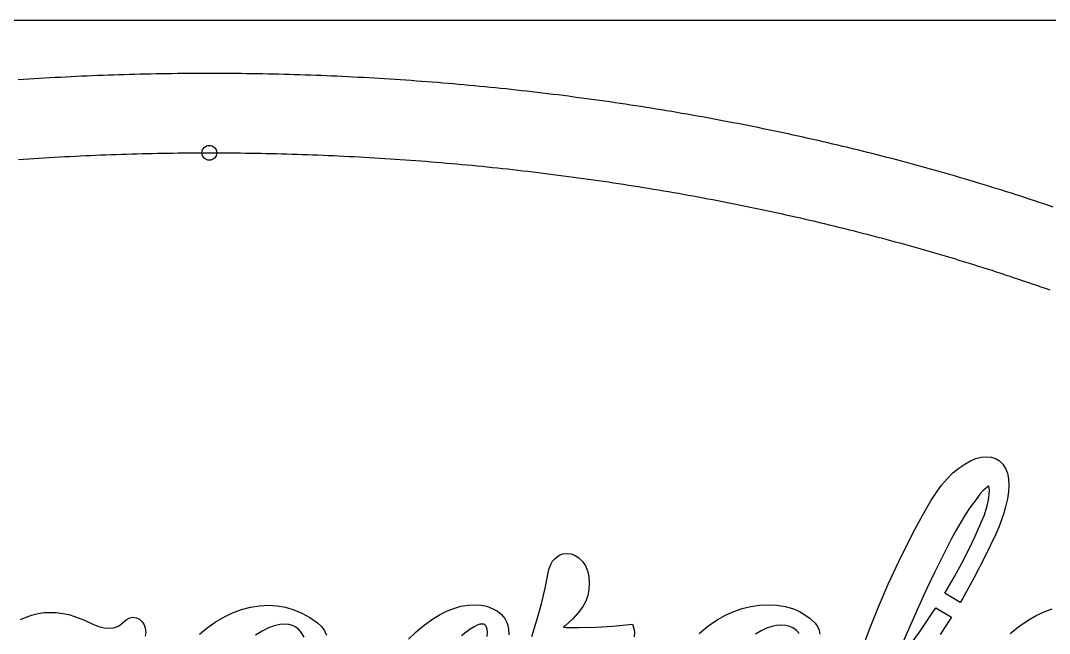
# Model space of a CAD drawing. Header units: inches. Extents: x 0 to 18, y 0 to 10.
# Drawn here: x 8.108 to 12.968, y 7.104 to 10 of the extents above; entities that cross this region are included whole.
import ezdxf

# ---------------------------------------------------------------- set-up
doc = ezdxf.new("R2010")
doc.units = ezdxf.units.IN
doc.header["$MEASUREMENT"] = 0
for name, color, linetype in [('CUT_INSIDE', 1, 'Continuous'), ('CUT_OUTSIDE', 5, 'Continuous'), ('ENGRAVE_BORDER', 3, 'Continuous'), ('REFERENCE_SHEET', 8, 'Continuous')]:
    doc.layers.add(name, color=color, linetype=linetype)

msp = doc.modelspace()

# ---------------------------------------------------------------- linework, layer by layer
at = {"layer": 'CUT_INSIDE'}
for points in [[(12.086, 7.0387), (12.1164, 7.1198), (12.1601, 7.2288), (12.2067, 7.3367), (12.2562, 7.4434), (12.2943, 7.521), (12.3323, 7.5946), (12.3701, 7.6642), (12.4079, 7.7298), (12.4324, 7.7688), (12.4579, 7.8039), (12.4843, 7.8351), (12.5115, 7.8623), (12.5397, 7.8853), (12.5676, 7.9043), (12.5943, 7.9191), (12.6201, 7.9299), (12.6451, 7.9366), (12.6692, 7.9389), (12.6921, 7.9367), (12.713, 7.9301), (12.7316, 7.9189), (12.7475, 7.9033), (12.7601, 7.8837), (12.7689, 7.8604), (12.7739, 7.8339), (12.7756, 7.8041), (12.7739, 7.7733), (12.769, 7.7394), (12.7609, 7.7022), (12.7523, 7.672), (12.7413, 7.6399), (12.7279, 7.6061), (12.7122, 7.5705), (12.6647, 7.4694), (12.6127, 7.3683), (12.5564, 7.2672), (12.5459, 7.2497), (12.4729, 7.2935), (12.5173, 7.3695), (12.5536, 7.436), (12.5869, 7.5007), (12.6171, 7.5636), (12.6442, 7.6246), (12.6603, 7.6643), (12.6731, 7.7075), (12.6793, 7.7357), (12.683, 7.7602), (12.6842, 7.7808), (12.6832, 7.7938), (12.6813, 7.8003), (12.6806, 7.8001), (12.6733, 7.7955), (12.6621, 7.786), (12.6518, 7.7755), (12.6397, 7.7614), (12.6257, 7.7437), (12.6099, 7.7225), (12.5902, 7.6952), (12.5699, 7.6643), (12.5487, 7.6296), (12.5268, 7.5912), (12.5041, 7.549), (12.4654, 7.4736), (12.4264, 7.3947), (12.387, 7.3123), (12.3487, 7.2292), (12.3127, 7.1482), (12.2789, 7.0691)], [(10.5223, 7.0899), (10.546, 7.1663), (10.568, 7.2435), (10.5859, 7.3176), (10.5999, 7.3896), (10.6049, 7.4102), (10.612, 7.4288), (10.6213, 7.445), (10.6329, 7.4585), (10.6498, 7.4714), (10.6682, 7.4795), (10.6877, 7.4823), (10.7081, 7.4798), (10.7274, 7.4724), (10.7453, 7.4605), (10.762, 7.4443), (10.7762, 7.4238), (10.7863, 7.3997), (10.7922, 7.3725), (10.7941, 7.3423), (10.7923, 7.3122), (10.7868, 7.2837), (10.7775, 7.2568), (10.7646, 7.2316), (10.748, 7.2084), (10.7164, 7.1734), (10.6807, 7.1399), (10.6725, 7.1333), (10.686, 7.1326), (10.7152, 7.1316), (10.7471, 7.1313), (10.827, 7.133), (10.9063, 7.1381), (10.9988, 7.1481), (11.0067, 7.1205), (11.0083, 7.1081), (11.0069, 7.0877)], [(8.1075, 7.1691), (8.134, 7.1814), (8.1602, 7.19), (8.1921, 7.1975), (8.2201, 7.202), (8.2443, 7.2035), (8.277, 7.2024), (8.3077, 7.1988), (8.3366, 7.1929), (8.3634, 7.1846), (8.411, 7.1658), (8.4534, 7.1468), (8.4785, 7.1366), (8.5024, 7.1307), (8.5259, 7.1287), (8.5462, 7.1302), (8.5628, 7.1343), (8.5759, 7.1407), (8.5871, 7.1503), (8.5988, 7.1619), (8.6115, 7.1716), (8.625, 7.1781), (8.6391, 7.1805), (8.6556, 7.178), (8.6703, 7.1707), (8.6826, 7.1591), (8.692, 7.1446), (8.6975, 7.1281), (8.6992, 7.11), (8.697, 7.0906)], [(8.9532, 7.1008), (8.9893, 7.1305), (9.0274, 7.1572), (9.0677, 7.181), (9.1094, 7.2011), (9.1513, 7.2168), (9.1937, 7.2281), (9.2363, 7.2348), (9.2792, 7.2371), (9.3201, 7.2348), (9.3602, 7.2278), (9.3994, 7.2161), (9.4375, 7.1999), (9.4747, 7.1791), (9.5111, 7.1535), (9.5299, 7.136), (9.544, 7.1168), (9.5529, 7.096)], [(9.941, 7.0761), (9.9769, 7.1109), (10.0143, 7.1426), (10.0532, 7.1711), (10.0866, 7.1919), (10.1202, 7.209), (10.1541, 7.2224), (10.1882, 7.232), (10.2225, 7.2377), (10.2571, 7.2397), (10.2836, 7.2377), (10.3099, 7.2319), (10.3356, 7.2223), (10.3611, 7.2087), (10.3804, 7.1937), (10.3958, 7.1745), (10.4066, 7.1517), (10.4129, 7.1259), (10.4149, 7.0972)], [(11.3126, 7.1038), (11.3548, 7.1374), (11.3991, 7.1676), (11.4376, 7.1895), (11.4767, 7.2075), (11.5165, 7.2216), (11.557, 7.2316), (11.5981, 7.2376), (11.6399, 7.2397), (11.6806, 7.2374), (11.7203, 7.2307), (11.7588, 7.2194), (11.7868, 7.2074), (11.8131, 7.1922), (11.8377, 7.1737), (11.8606, 7.1519), (11.8727, 7.1368), (11.8804, 7.1191), (11.8829, 7.1004)], [(12.3104, 7.05), (12.3543, 7.1103), (12.4112, 7.1944), (12.4307, 7.2255), (12.5047, 7.1811), (12.4958, 7.1661), (12.4518, 7.0992)], [(12.7823, 7.1035), (12.8237, 7.1366), (12.8671, 7.1662), (12.9046, 7.1878), (12.9427, 7.2055), (12.9813, 7.2193)], [(9.4472, 7.0867), (9.4354, 7.1062), (9.4223, 7.1217), (9.4081, 7.1334), (9.3926, 7.1416), (9.3755, 7.1466), (9.3565, 7.1482), (9.3325, 7.1462), (9.3067, 7.1401), (9.2791, 7.1297), (9.2496, 7.1148), (9.2184, 7.0955)], [(10.3118, 7.0892), (10.3131, 7.1076), (10.3122, 7.1225), (10.3095, 7.1334), (10.3058, 7.1405), (10.3016, 7.1446), (10.2961, 7.1472), (10.2879, 7.1482), (10.2781, 7.147), (10.2654, 7.1428), (10.2501, 7.1354), (10.2324, 7.1245), (10.2125, 7.1103), (10.1907, 7.0922)], [(11.786, 7.1036), (11.7734, 7.1178), (11.7587, 7.1287), (11.7417, 7.1366), (11.7219, 7.1414), (11.6992, 7.1431), (11.6788, 7.1415), (11.6564, 7.1366), (11.632, 7.1283), (11.6058, 7.1165), (11.5788, 7.101)]]:
    msp.add_lwpolyline(points, dxfattribs=at)
msp.add_circle((9, 9.375), 0.035, dxfattribs=at)
at = {"layer": 'CUT_OUTSIDE'}
msp.add_lwpolyline([(12.9855, 9.1186), (12.9637, 9.126), (12.9418, 9.1334), (12.9199, 9.1407), (12.898, 9.148), (12.876, 9.1552), (12.854, 9.1625), (12.832, 9.1696), (12.8099, 9.1768), (12.7878, 9.1838), (12.7656, 9.1909), (12.7434, 9.1979), (12.7212, 9.2048), (12.6989, 9.2118), (12.6766, 9.2186), (12.6543, 9.2255), (12.6319, 9.2323), (12.6095, 9.239), (12.5871, 9.2457), (12.5646, 9.2524), (12.5421, 9.259), (12.5195, 9.2656), (12.4969, 9.2722), (12.4743, 9.2787), (12.4516, 9.2851), (12.429, 9.2916), (12.4062, 9.2979), (12.3835, 9.3043), (12.3607, 9.3106), (12.3379, 9.3168), (12.315, 9.323), (12.2921, 9.3292), (12.2692, 9.3353), (12.2462, 9.3414), (12.2233, 9.3474), (12.2002, 9.3534), (12.1772, 9.3593), (12.1541, 9.3652), (12.131, 9.3711), (12.1078, 9.3769), (12.0847, 9.3827), (12.0615, 9.3884), (12.0382, 9.3941), (12.015, 9.3998), (11.9917, 9.4054), (11.9683, 9.4109), (11.945, 9.4164), (11.9216, 9.4219), (11.8982, 9.4273), (11.8748, 9.4327), (11.8513, 9.4381), (11.8278, 9.4434), (11.8043, 9.4486), (11.7807, 9.4538), (11.7571, 9.459), (11.7335, 9.4641), (11.7099, 9.4692), (11.6862, 9.4742), (11.6626, 9.4792), (11.6388, 9.4841), (11.6151, 9.489), (11.5913, 9.4939), (11.5675, 9.4987), (11.5437, 9.5035), (11.5199, 9.5082), (11.496, 9.5129), (11.4721, 9.5175), (11.4482, 9.5221), (11.4243, 9.5267), (11.4003, 9.5312), (11.3763, 9.5356), (11.3523, 9.54), (11.3283, 9.5444), (11.3042, 9.5487), (11.2802, 9.553), (11.2561, 9.5572), (11.2319, 9.5614), (11.2078, 9.5655), (11.1836, 9.5696), (11.1594, 9.5737), (11.1352, 9.5777), (11.111, 9.5816), (11.0867, 9.5856), (11.0625, 9.5894), (11.0382, 9.5933), (11.0139, 9.597), (10.9895, 9.6008), (10.9652, 9.6045), (10.9408, 9.6081), (10.9164, 9.6117), (10.892, 9.6153), (10.8676, 9.6188), (10.8431, 9.6222), (10.8186, 9.6256), (10.7942, 9.629), (10.7697, 9.6323), (10.7451, 9.6356), (10.7206, 9.6388), (10.6961, 9.642), (10.6715, 9.6452), (10.6469, 9.6483), (10.6223, 9.6513), (10.5977, 9.6543), (10.573, 9.6573), (10.5484, 9.6602), (10.5237, 9.663), (10.4991, 9.6659), (10.4744, 9.6686), (10.4496, 9.6714), (10.4249, 9.674), (10.4002, 9.6767), (10.3754, 9.6793), (10.3507, 9.6818), (10.3259, 9.6843), (10.3011, 9.6868), (10.2763, 9.6892), (10.2515, 9.6915), (10.2266, 9.6938), (10.2018, 9.6961), (10.177, 9.6983), (10.1521, 9.7005), (10.1272, 9.7026), (10.1023, 9.7047), (10.0774, 9.7067), (10.0525, 9.7087), (10.0276, 9.7107), (10.0027, 9.7125), (9.9777, 9.7144), (9.9528, 9.7162), (9.9278, 9.7179), (9.9029, 9.7197), (9.8779, 9.7213), (9.8529, 9.7229), (9.8279, 9.7245), (9.8029, 9.726), (9.7779, 9.7275), (9.7529, 9.7289), (9.7278, 9.7303), (9.7028, 9.7316), (9.6778, 9.7329), (9.6527, 9.7342), (9.6277, 9.7354), (9.6026, 9.7365), (9.5776, 9.7376), (9.5525, 9.7387), (9.5274, 9.7397), (9.5023, 9.7406), (9.4772, 9.7415), (9.4521, 9.7424), (9.4271, 9.7432), (9.402, 9.744), (9.3769, 9.7447), (9.3517, 9.7454), (9.3266, 9.746), (9.3015, 9.7466), (9.2764, 9.7472), (9.2513, 9.7477), (9.2262, 9.7481), (9.201, 9.7485), (9.1759, 9.7489), (9.1508, 9.7492), (9.1257, 9.7494), (9.1005, 9.7496), (9.0754, 9.7498), (9.0503, 9.7499), (9.0251, 9.75), (9, 9.75), (8.9749, 9.75), (8.9497, 9.7499), (8.9246, 9.7498), (8.8995, 9.7496), (8.8743, 9.7494), (8.8492, 9.7492), (8.8241, 9.7489), (8.799, 9.7485), (8.7738, 9.7481), (8.7487, 9.7477), (8.7236, 9.7472), (8.6985, 9.7466), (8.6734, 9.746), (8.6483, 9.7454), (8.6231, 9.7447), (8.598, 9.744), (8.5729, 9.7432), (8.5479, 9.7424), (8.5228, 9.7415), (8.4977, 9.7406), (8.4726, 9.7397), (8.4475, 9.7387), (8.4224, 9.7376), (8.3974, 9.7365), (8.3723, 9.7354), (8.3473, 9.7342), (8.3222, 9.7329), (8.2972, 9.7316), (8.2722, 9.7303), (8.2471, 9.7289), (8.2221, 9.7275), (8.1971, 9.726), (8.1721, 9.7245), (8.1471, 9.7229), (8.1221, 9.7213), (8.0971, 9.7197)], dxfattribs=at)
at = {"layer": 'ENGRAVE_BORDER'}
msp.add_lwpolyline([(8.0981, 9.3438), (8.1224, 9.3455), (8.1467, 9.3471), (8.1709, 9.3487), (8.1952, 9.3502), (8.2195, 9.3517), (8.2438, 9.3531), (8.2681, 9.3545), (8.2925, 9.3559), (8.3168, 9.3571), (8.3411, 9.3584), (8.3655, 9.3596), (8.3898, 9.3608), (8.4142, 9.3619), (8.4386, 9.363), (8.4629, 9.364), (8.4873, 9.365), (8.5117, 9.3659), (8.5361, 9.3668), (8.5604, 9.3676), (8.5848, 9.3684), (8.6092, 9.3692), (8.6336, 9.3699), (8.6581, 9.3705), (8.6825, 9.3711), (8.7069, 9.3717), (8.7313, 9.3722), (8.7557, 9.3727), (8.7801, 9.3732), (8.8046, 9.3735), (8.829, 9.3739), (8.8534, 9.3742), (8.8778, 9.3744), (8.9023, 9.3746), (8.9267, 9.3748), (8.9511, 9.3749), (8.9756, 9.375), (9, 9.375), (9.0244, 9.375), (9.0489, 9.3749), (9.0733, 9.3748), (9.0977, 9.3746), (9.1222, 9.3744), (9.1466, 9.3742), (9.171, 9.3739), (9.1954, 9.3735), (9.2199, 9.3732), (9.2443, 9.3727), (9.2687, 9.3722), (9.2931, 9.3717), (9.3175, 9.3711), (9.3419, 9.3705), (9.3664, 9.3699), (9.3908, 9.3692), (9.4152, 9.3684), (9.4396, 9.3676), (9.4639, 9.3668), (9.4883, 9.3659), (9.5127, 9.365), (9.5371, 9.364), (9.5614, 9.363), (9.5858, 9.3619), (9.6102, 9.3608), (9.6345, 9.3596), (9.6589, 9.3584), (9.6832, 9.3571), (9.7075, 9.3559), (9.7319, 9.3545), (9.7562, 9.3531), (9.7805, 9.3517), (9.8048, 9.3502), (9.8291, 9.3487), (9.8533, 9.3471), (9.8776, 9.3455), (9.9019, 9.3438), (9.9261, 9.3421), (9.9504, 9.3404), (9.9746, 9.3386), (9.9988, 9.3368), (10.0231, 9.3349), (10.0473, 9.3329), (10.0715, 9.331), (10.0956, 9.3289), (10.1198, 9.3269), (10.144, 9.3248), (10.1681, 9.3226), (10.1922, 9.3204), (10.2164, 9.3182), (10.2405, 9.3159), (10.2646, 9.3135), (10.2887, 9.3112), (10.3127, 9.3087), (10.3368, 9.3063), (10.3608, 9.3038), (10.3849, 9.3012), (10.4089, 9.2986), (10.4329, 9.2959), (10.4568, 9.2932), (10.4808, 9.2905), (10.5048, 9.2877), (10.5287, 9.2849), (10.5526, 9.282), (10.5765, 9.2791), (10.6004, 9.2762), (10.6243, 9.2731), (10.6481, 9.2701), (10.672, 9.267), (10.6958, 9.2639), (10.7196, 9.2607), (10.7434, 9.2575), (10.7672, 9.2542), (10.7909, 9.2509), (10.8146, 9.2475), (10.8384, 9.2441), (10.862, 9.2407), (10.8857, 9.2372), (10.9094, 9.2336), (10.933, 9.2301), (10.9566, 9.2264), (10.9802, 9.2228), (11.0038, 9.2191), (11.0273, 9.2153), (11.0509, 9.2115), (11.0744, 9.2077), (11.0979, 9.2038), (11.1213, 9.1998), (11.1448, 9.1959), (11.1682, 9.1919), (11.1916, 9.1878), (11.215, 9.1837), (11.2383, 9.1795), (11.2616, 9.1754), (11.2849, 9.1711), (11.3082, 9.1668), (11.3315, 9.1625), (11.3547, 9.1582), (11.3779, 9.1538), (11.4011, 9.1493), (11.4243, 9.1448), (11.4474, 9.1403), (11.4705, 9.1357), (11.4936, 9.1311), (11.5166, 9.1264), (11.5397, 9.1217), (11.5627, 9.117), (11.5856, 9.1122), (11.6086, 9.1073), (11.6315, 9.1025), (11.6544, 9.0976), (11.6773, 9.0926), (11.7001, 9.0876), (11.7229, 9.0825), (11.7457, 9.0775), (11.7685, 9.0723), (11.7912, 9.0672), (11.8139, 9.0619), (11.8365, 9.0567), (11.8592, 9.0514), (11.8818, 9.0461), (11.9044, 9.0407), (11.9269, 9.0352), (11.9494, 9.0298), (11.9719, 9.0243), (11.9944, 9.0187), (12.0168, 9.0131), (12.0392, 9.0075), (12.0615, 9.0018), (12.0839, 8.9961), (12.1062, 8.9904), (12.1284, 8.9846), (12.1506, 8.9787), (12.1728, 8.9729), (12.195, 8.967), (12.2171, 8.961), (12.2392, 8.955), (12.2613, 8.949), (12.2833, 8.9429), (12.3053, 8.9368), (12.3273, 8.9306), (12.3492, 8.9244), (12.3711, 8.9182), (12.393, 8.9119), (12.4148, 8.9056), (12.4366, 8.8992), (12.4583, 8.8928), (12.48, 8.8863), (12.5017, 8.8799), (12.5233, 8.8733), (12.5449, 8.8668), (12.5665, 8.8602), (12.588, 8.8535), (12.6095, 8.8469), (12.631, 8.8401), (12.6524, 8.8334), (12.6738, 8.8266), (12.6951, 8.8198), (12.7164, 8.8129), (12.7377, 8.806), (12.7589, 8.799), (12.7801, 8.792), (12.8012, 8.785), (12.8223, 8.7779), (12.8434, 8.7708), (12.8644, 8.7637), (12.8854, 8.7565), (12.9063, 8.7493), (12.9272, 8.742), (12.9481, 8.7347), (12.9689, 8.7274)], dxfattribs=at)
at = {"layer": 'REFERENCE_SHEET'}
msp.add_lwpolyline([(0, 0), (18, 0), (18, 10), (0, 10)], close=True, dxfattribs=at)

doc.saveas('drawing.dxf')
